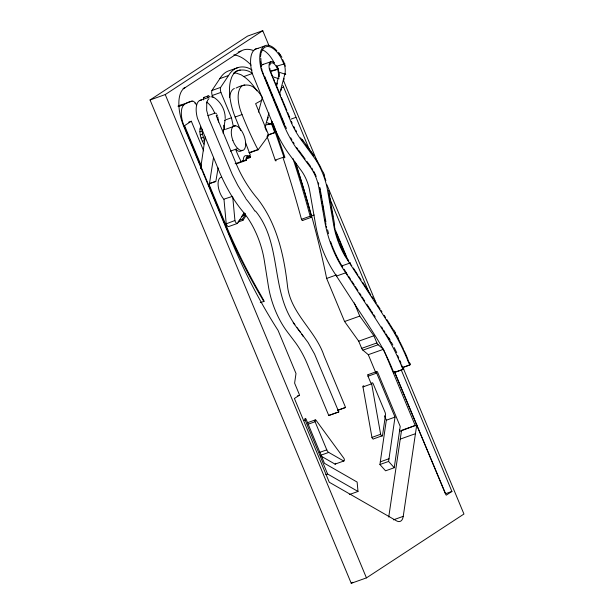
<?xml version="1.0" encoding="UTF-8"?>
<svg xmlns="http://www.w3.org/2000/svg" width="614" height="614" viewBox="0 0 614 614"><rect width="100%" height="100%" fill="white"/><g stroke="black" fill="none" stroke-linecap="round" stroke-linejoin="round"><path stroke-width="0.92" d="M225.208 118.54C225.399 110.198 220.787 101.594 213.664 97.296M203.917 144.167C200.908 139.04 198.736 132.678 200.563 126.783M202.344 141.32L204.516 140.545L202.42 134.151L202.113 129.178M279.362 76.888L279.408 73.327M206.757 102.707L206.657 110.42L209.113 119.239L232.315 174.583L237.748 185.29L245.769 198.314M200.617 168.681L205.229 136.899M213.557 157.33L209.052 186.157M218.123 167.891L215.79 181.744M223.151 133.261L225.054 120.16M382.507 435.625L385.446 415.264A3.876 1.804 70.4 0 0 385.101 412.401L373.089 383.527A1.773 0.821 70.4 0 0 371.631 383.666L380.642 434.328A1.942 0.906 70.4 0 0 382.499 435.671L373.811 438.764A1.942 0.906 70.4 0 1 371.954 437.421L362.943 386.759A1.773 0.821 70.4 0 1 363.91 386.029M368.024 374.655L376.704 371.57A1.305 0.606 70.4 0 1 377.725 372.422L400.213 426.446L394.249 467.722L385.561 470.815L379.92 464.529L386.321 420.206L384.487 415.801M394.249 467.722L388.608 461.444L395.009 417.113L376.689 373.105A1.305 0.606 70.4 0 1 376.704 371.57M388.731 517.065L401.533 430.353L409.354 427.574M253.858 50.701A55.674 25.918 70.4 0 0 240.895 51.115L184.875 87.802A32.719 15.235 70.4 0 0 184.338 127.743L230.879 239.544A300.768 140.046 70.4 0 0 278.081 330.424L296.002 373.489L294.613 383.136L299.21 394.18A1.151 0.537 70.4 0 1 299.21 395.339L294.405 398.494L329.265 482.236L396.437 520.802A14.882 6.931 70.4 0 0 403.237 516.351L416.737 424.942L410.221 427.267M201.561 99.982A18.896 8.796 70.4 0 0 197.455 118.295L218.998 170.815A90.296 42.044 70.4 0 0 224.072 182.043L225.906 185.658A90.373 42.082 70.4 0 0 242.43 211.039L243.743 212.636A53.832 25.067 70.4 0 1 245.899 215.422L247.48 217.594A52.981 24.667 70.4 0 1 254.273 229.229L256.261 233.481A52.981 24.667 70.4 0 1 264.312 260.482L268.379 286.101A52.873 24.621 70.4 0 0 287.275 331.79L294.735 341.637A56.304 26.218 70.4 0 1 307.353 364.048L328.797 415.571L338.79 411.933L314.575 354.086L308.113 342.604L297.107 327.707M337.5 410.451L345.567 407.466L324.046 355.775C315.611 330.378 290.583 313.524 287.49 286.032C284.044 255.355 276.876 223.588 257.55 198.721C248.371 187.945 241.018 175.681 235.699 162.564L216.258 115.846M258.402 112.17L262.378 97.357M264.949 127.781L268.917 112.968M276.361 85.192L278.272 77.778A17.99 15.818 56.8 0 0 277.85 70.15L277.612 69.313L270.713 70.917M267.458 120.037L268.203 117.259M276.638 85.783L277.382 83.005M272.286 124.435L271.472 124.327L272.217 121.549M279.654 93.773L285.042 73.396A18.044 15.872 56.8 0 0 284.374 64.9L281.112 57.977A24.652 11.474 70.4 0 0 261.219 52.796M280.928 90.657L281.673 87.879M283.407 81.401L284.152 78.623M206.734 102.837L207.678 100.22L208.99 98.647M246.291 158.734C248.662 158.98 253.835 155.219 247.941 157.476M232.76 197.232L234.955 220.741A3.139 1.458 70.4 0 0 237.349 223.481L244.203 212.981M239.03 220.403L242.369 219.221L245.109 214.984A1.435 0.668 70.4 0 1 245.707 216.074L242.975 220.303L237.963 222.084M212.943 97.242L212.214 95.5A6.324 2.947 70.4 0 1 211.93 90.488L219.881 78.6A65.483 30.493 70.4 0 1 229.444 70.618L238.132 67.532M211.93 90.488L220.618 87.395L228.569 75.507A65.483 30.493 70.4 0 1 247.028 67.548L249.645 68.599A47.9 22.304 70.4 0 1 252.101 70.119M249.023 152.364L249.507 152.848L258.195 149.755L268.771 135.287L255.624 103.682L261.856 100.174M271.626 71.247L278.549 68.952L276.523 65.706M250.466 157.253A7.537 3.507 70.4 0 0 246.444 160.285L246.007 159.932A8.32 3.876 70.4 0 1 250.451 156.578M278.503 68.998L277.612 69.313M403.152 367.963L463.946 514.025L366.443 577.889L351.239 583.3L150.054 99.975L247.557 36.111L262.761 30.7L269.024 45.751M150.054 99.975L165.25 94.564L262.761 30.7M203.648 150.852L191.315 121.227L184.568 125.64L201.507 166.333M258.018 48.399A26.072 12.134 70.4 0 0 252.354 73.665L274.281 127.413A69.996 32.588 70.4 0 0 289.194 154.229L301.267 170.6A24.637 11.466 70.4 0 1 309.702 190.862L315.696 225.154A62.996 29.334 70.4 0 0 333.256 271.081L358.33 309.74A211.991 30.738 60.8 0 1 376.205 337.385A132.708 83.113 72 0 1 391.379 366.804L393.843 372.729L395.293 371.785M328.797 415.571L330.248 414.619M399.43 429.493L400.159 431.258L416.737 424.942M401.387 370.296L451.912 491.453L446.209 495.191L394.526 372M351.239 583.3L352.835 582.256M275.686 132.309L267.65 135.187M272.186 123.099L266.422 124.926M268.011 135.425L268.471 135.249L268.072 135.379M393.843 372.729L402.968 369.482C405.616 369.029 401.057 366.811 401.725 364.893M402.546 367.625L409.691 365.084C412.593 364.562 407.174 361.608 408.057 359.574M238.209 52.067L240.895 51.115M183.087 88.439L184.875 87.802M235.093 71.876C240.634 68.822 247.58 69.528 252.484 73.473L243.796 76.566L241.202 74.839L236.213 73.089L233.458 73.104M219.881 78.6L228.569 75.507M183.486 104.188L192.174 101.095A6.386 2.97 70.4 0 1 196.649 105.508M203.787 97.465L208.131 95.914M178.26 106.636L184.338 104.48A92.346 42.995 70.4 0 1 191.906 101.149L192.174 101.095M212.214 95.5L220.902 92.407A6.324 2.947 70.4 0 1 220.618 87.395M236.121 88.032C241.885 85.016 249.445 83.067 254.595 88.209A28.666 13.347 70.4 0 1 262.063 96.958M281.803 87.725L283.591 87.088L309.548 150.092M188.705 122.155L191.315 121.227M224.509 120.244L231.455 117.765L220.902 92.407M199.972 129.024L201.423 128.51M235.085 117.051L242.031 114.572A198.046 92.215 70.4 0 0 247.043 126.637L248.348 129.615A198.046 92.215 70.4 0 0 256.606 147.107L258.195 149.755M199.865 131.803L202.037 131.028M200.248 134.919L202.42 134.151M225.553 129.324L233.366 126.538L231.455 117.765M234.087 126.284L235.538 125.763M201.093 138.165L203.265 137.39M291.013 119.108L295.902 117.366M267.597 135.111L275.417 132.325M230.373 151.136L237.756 148.511M249.169 152.656L257.857 149.563M235.108 163.754L246.007 159.932M236.421 163.854L246.444 160.285M267.021 136.239L275.218 160.116L283.906 157.03A0.929 0.437 70.4 0 0 284.62 157.798A0.929 0.437 70.4 0 0 284.75 156.808L274.466 127.067M221.301 177.254A13.024 6.063 70.4 0 0 218.185 185.958A13.024 6.063 70.4 0 0 223.78 199.205L232.675 196.303M242.937 214.363L245.446 213.465M241.762 216.174L245.209 214.854M237.457 223.427L228.661 226.566A3.139 1.458 70.4 0 1 226.267 223.834L234.893 220.503M302.74 220.142A1.251 0.583 70.4 0 1 301.881 220.15L301.466 219.305L310.154 216.212L307.514 206.557A537.311 250.182 70.4 0 0 292.978 158.512M375.614 372.291L368.293 354.692L362.912 350.157A3.032 1.412 70.4 0 1 361.692 348.353L358.706 341.177L344.577 321.506L326.648 278.434A464.361 216.212 70.4 0 0 311.582 215.936L314.191 215.015M302.556 220.449L311.237 217.364M326.648 278.434L336.48 274.934M260.282 302.548L264.243 301.374L261.272 295.894A337.508 157.146 70.4 0 1 229.129 232.683L209.244 184.914M344.577 321.506L359.773 316.095L373.903 335.766L376.896 342.942A3.032 1.412 70.4 0 0 378.109 344.746L383.489 349.282L415.363 425.847M358.706 341.177L373.903 335.766M361.692 348.353L376.896 342.942M362.912 350.157L378.109 344.746M368.293 354.692L383.489 349.282M297.406 395.992L299.195 395.355M370.933 383.236L368.001 376.198L376.689 373.105M402.746 367.402L409.377 365.038M395.454 372L402.6 369.459M362.958 386.92L371.647 383.834M303.377 420.605L305.112 419.984A1.305 0.606 70.4 0 1 305.135 418.449A1.305 0.606 70.4 0 1 306.148 419.301L324.468 463.317L357.125 482.067L358.008 491.461L349.32 494.554M337.692 410.229L345.567 407.466M307.422 422.724L315.243 419.945M330.401 414.841L338.844 411.871M308.128 424.205L315.082 421.734L326.786 449.855A3.876 1.804 70.4 0 0 328.72 452.418L343.763 461.045A1.942 0.906 70.4 0 0 343.94 458.366L315.949 420.137A1.773 0.821 70.4 0 0 315.02 421.557L315.082 421.734M386.321 420.206L395.009 417.113M319.833 452.326L326.786 449.855M320.899 455.197L328.72 452.418M371.954 437.421L380.626 434.259M400.244 439.102L415.448 433.691M320.823 455.964L335.037 464.123L343.725 461.03M325.857 474.622L327.6 474L358.008 491.461M380.312 461.835L389 458.742M379.92 464.529L388.608 461.444M451.912 491.453L445.403 493.771L394.503 371.731M393.397 519.851L403.237 516.351M199.366 100.665L208.491 97.434M207.854 115.662L215 113.129M341.361 266.069L349.458 263.229C351.039 261.234 349.435 264.166 351.807 265.655M336.426 276.077L345.613 272.862C347.217 271.311 345.214 272.731 347.486 274.519M216.412 115.747L217.057 115.278M254.994 49.343L264.15 46.188M262.47 64.647L270.536 61.86M210.088 183.287L215.222 181.614L209.574 183.624M276.799 66.182L284.052 63.948C285.51 63.572 284.32 62.95 284.904 64.562M216.289 115.432L217.226 115.01L216.811 115.087M244.809 84.947L243.044 85.377A23.908 11.129 70.4 0 0 239.399 89.521L238.692 91.778A23.908 11.129 70.4 0 0 240.558 110.658L242.031 114.572M268.809 124.189L270.39 123.821L268.748 123.33M211.001 96.705L213.526 97.25M335.037 464.123L335.075 464.138A1.942 0.906 70.4 0 0 335.697 463.309M215.76 113.068L216.443 113.575M278.84 72.13L285.779 74.401L285.395 73.995M272.769 76.758L279.009 78.784L278.618 78.377M267.067 122.716L271.472 124.327M246.007 198.951L247.258 200.471A70.503 32.826 70.4 0 1 250.082 204.109L252.177 206.995A69.927 32.557 70.4 0 1 254.879 211.116M293.177 322.741L300.3 332.197M255.485 211.009C282.24 243.789 270.275 290.936 294.927 324.676M302.126 139.393L314.299 155.887M303.316 141.642L300.538 137.835M305.526 144.635L308.85 149.141M310.507 151.389L313.823 155.887M296.685 147.621L297.79 149.118M298.573 150.092L305.158 159.026M306.808 161.259L310.653 166.471M278.549 52.274L281.933 57.294M371.838 296.416L373.304 298.619M370.802 310.262L366.819 304.229M353.349 268.019L357.977 275.133M359.006 276.714L361.07 279.877M362.613 282.248L370.841 294.889M348.529 276.123L350.617 279.339M351.661 280.943L354.278 284.957M355.322 286.561L357.931 290.583M359.505 292.985L361.07 295.395M362.114 297.007L364.731 301.021M347.877 259.522L348.813 261.011M344.093 269.239L345.459 271.396M386.935 319.656L390.212 324.86M390.642 325.55L391.924 327.615A152.64 95.592 72 0 1 393.528 330.301M385.983 333.886L386.92 335.397A136.07 85.216 72 0 1 389.291 339.396M393.95 330.225L395.523 332.934M388.769 337.715L390.174 340.133M397.058 335.681L398.57 338.46M391.54 342.581L392.891 345.06M394.203 347.562L396.736 352.651M282.647 59.65L284.167 62.751M277.635 69.397L276.139 66.35A7.644 3.561 70.4 0 0 269.899 65.007M285.395 126.116L286.469 128.518M406.783 356.557L407.696 358.714M336.042 232.591L346.403 257.297M409.691 365.084L405.969 356.197A151.366 94.794 72 0 0 391.54 328.214L386.605 320.331A223.78 32.45 60.8 0 0 374.018 300.875L344.991 256.069A46.05 21.444 70.4 0 1 334.2 227.855L327.062 187.615A41.583 19.364 70.4 0 0 315.074 158.819L300.284 138.634A53.05 24.698 70.4 0 1 290.836 121.641L269.63 70.219A8.957 4.168 70.4 0 1 274.067 62.62M283.76 81.155L316.924 160.822M326.878 184.73L375.883 302.456M402.968 369.482L400.497 363.542A134.796 84.417 72 0 0 386.528 336.004L385.155 333.778A207.724 30.117 60.8 0 0 370.534 311.052L342.405 267.788A62.904 29.288 70.4 0 1 324.86 221.923L318.873 187.631A24.729 11.512 70.4 0 0 310.408 167.292L298.327 150.929A69.904 32.55 70.4 0 1 283.438 124.143L261.518 70.418A25.972 12.096 70.4 0 1 262.508 47.723A25.972 12.096 70.4 0 1 276.86 50.816M329.465 197.846L368.561 291.589M271.634 74.018L272.723 76.627M273.453 78.369L274.535 80.979M275.264 82.721L280.698 95.776M281.419 97.519L286.861 110.581M287.582 112.324L289.754 117.543M335.49 230.235L348.031 260.305M264.657 76.359L284.359 123.683M264.258 76.481L265.348 79.114M266.085 80.864L270.091 90.504M271.188 93.128L272.647 96.636M273.376 98.386L274.466 101.011M275.195 102.768L277.021 107.143M277.751 108.901L278.84 111.525M279.577 113.275L280.667 115.908M281.396 117.658L283.584 122.915M354.286 302.909L359.773 316.095M305.112 419.984L327.6 474M165.25 94.564L366.443 577.889M240.665 130.506L235.584 118.111A39.58 18.428 70.4 0 1 230.396 81.286L231.562 77.548A39.58 18.428 70.4 0 1 240.304 70.019M323.202 171.974L324.407 175.028M245.638 142.97L250.335 155.104A13.155 6.125 70.4 0 1 248.847 156.301M273.146 123.491L274.136 126.177M271.365 121.135L283.906 157.03M271.396 123.391L274.788 132.639M265.555 128.51L266.499 131.089M270.513 70.94L271.273 73.143M310.154 216.212L310.561 217.057A1.251 0.583 70.4 0 0 311.298 217.31A1.251 0.583 70.4 0 0 311.375 216.197A537.311 250.182 70.4 0 0 295.403 162.111M311.582 215.936L307.1 200.287A464.361 216.212 70.4 0 0 297.606 169.932M301.466 219.305L298.826 209.65A537.311 250.182 70.4 0 0 283.169 158.189M327.554 229.751L328.59 233.704M217.778 116.737L218.484 122.079M223.726 125.248L224.678 129.631A13.024 6.063 70.4 0 0 223.082 129.838M334.262 224.908L334.707 227.234M328.636 190.34L334.638 224.678M328.751 193.356L329.073 195.214M329.403 197.071L329.726 198.928M330.048 200.778L330.37 202.635M331.184 207.279L331.506 209.136M331.829 210.993L332.159 212.843M332.481 214.7L332.803 216.558M319.917 187.608L325.911 221.907M319.549 187.846L319.871 189.695M320.201 191.553L320.523 193.402M320.846 195.26L321.168 197.109M321.982 201.745L322.304 203.602M322.626 205.452L322.949 207.309M323.271 209.167L323.601 211.016M325.059 219.359L325.382 221.217M223.995 199.397L226.205 223.596M260.827 58.253L261.219 64.04M243.796 76.566A44.308 20.63 70.4 0 1 256.89 90.834M233.842 54.846A55.674 25.918 70.4 0 1 251.134 65.161M282.893 85.469A55.674 25.918 70.4 0 1 283.591 87.088M295.587 163.884A464.361 216.212 70.4 0 1 297.322 169.065M368.001 376.198A1.305 0.606 70.4 0 1 367.863 374.878A1.305 0.606 70.4 0 1 368.53 374.77M242.975 220.303A1.535 0.714 70.4 0 1 242.369 219.221M263.759 301.305A302.771 140.974 70.4 0 1 228.592 232.99L184.054 125.977A18.558 8.642 70.4 0 1 184.338 104.48M178.037 106.107A92.346 42.995 70.4 0 1 183.218 104.242M194.983 103.252A2.379 1.105 70.4 0 1 195.805 103.367M207.816 97.833A2.372 1.105 70.4 0 1 208.253 95.861A2.372 1.105 70.4 0 1 209.827 97.142M203.618 99.905A2.372 1.105 70.4 0 1 203.518 97.81A2.372 1.105 70.4 0 1 204.623 97.58M214.831 113.444A8.765 7.706 56.8 0 0 214.677 113.053A17.583 8.189 70.4 0 0 206.603 102.031M301.812 334.354A73.212 34.085 70.4 0 1 303.301 336.579M342.735 267.082A61.623 28.689 70.4 0 1 341.123 264.457M340.732 263.79A61.623 28.689 70.4 0 1 339.189 261.065M338.813 260.367A61.623 28.689 70.4 0 1 337.339 257.535M336.979 256.821A61.623 28.689 70.4 0 1 335.582 253.904M335.236 253.168A61.623 28.689 70.4 0 1 333.602 249.422M333.287 248.662A61.623 28.689 70.4 0 1 332.366 246.375M332.074 245.608A61.623 28.689 70.4 0 1 330.662 241.732M326.633 227.602A61.623 28.689 70.4 0 1 326.287 226.036M325.973 224.471A61.623 28.689 70.4 0 1 325.681 222.913M345.352 255.424A44.753 20.838 70.4 0 1 342.95 251.019M342.62 250.366A44.753 20.838 70.4 0 1 341.668 248.378M341.361 247.711A44.753 20.838 70.4 0 1 340.455 245.677M340.171 244.994A44.753 20.838 70.4 0 1 339.327 242.921M338.798 241.525A44.753 20.838 70.4 0 1 338.03 239.406M337.792 238.7A44.753 20.838 70.4 0 1 337.324 237.28M337.094 236.567A44.753 20.838 70.4 0 1 336.249 233.711M335.167 229.429A44.753 20.838 70.4 0 1 334.86 228.001M263.913 75.637A24.652 11.474 70.4 0 1 262.401 71.27M262.147 70.403A24.652 11.474 70.4 0 1 261.694 68.645M261.303 66.888A24.652 11.474 70.4 0 1 260.543 61.369M260.543 56.841A24.652 11.474 70.4 0 1 261.004 53.656M262.769 50.01A24.729 11.512 70.4 0 1 274.366 63.142M270.091 69.566A7.644 3.561 70.4 0 1 269.853 68.307M374.287 300.092A224.993 32.626 60.8 0 1 376.374 303.27M377.426 304.866A224.993 32.626 60.8 0 1 380.127 309.026M381.033 310.423A224.993 32.626 60.8 0 1 381.939 311.828M384.211 315.366A224.993 32.626 60.8 0 1 385.569 317.507M279.086 53.587A25.972 12.096 70.4 0 1 280.084 55.022M371.293 310.999A209.029 30.309 60.8 0 1 372.752 313.217M373.726 314.706A209.029 30.309 60.8 0 1 375.192 316.954M381.586 326.901A209.029 30.309 60.8 0 1 382.576 328.459M383.558 330.01A209.029 30.309 60.8 0 1 385.024 332.351M395.101 333.018A152.64 95.592 72 0 1 396.644 335.766M398.156 338.544A152.64 95.592 72 0 1 399.63 341.361M399.99 342.067A152.64 95.592 72 0 1 401.065 344.201M401.426 344.914A152.64 95.592 72 0 1 402.124 346.35M402.477 347.071A152.64 95.592 72 0 1 403.505 349.243M404.181 350.694A152.64 95.592 72 0 1 405.179 352.889M405.509 353.626A152.64 95.592 72 0 1 406.476 355.836M261.134 66.941A9.033 4.206 70.4 0 1 263.521 64.316M278.372 69.812A18.006 15.834 56.8 0 1 278.741 71.516M315.358 158.059A42.88 19.97 70.4 0 1 318.574 163.332M318.95 164.022A42.88 19.97 70.4 0 1 321.137 168.336M321.475 169.073A42.88 19.97 70.4 0 1 322.473 171.321M324.008 175.159A42.88 19.97 70.4 0 1 324.852 177.5M325.113 178.283A42.88 19.97 70.4 0 1 325.873 180.646M311.682 167.937A26.011 12.111 70.4 0 1 312.679 169.495M313.631 171.129A26.011 12.111 70.4 0 1 315.12 174.023M315.396 174.614A26.011 12.111 70.4 0 1 316.195 176.441M318.39 182.749A26.011 12.111 70.4 0 1 318.727 184.031M390.212 341.023A136.07 85.216 72 0 1 391.126 342.658M397.55 355.322A136.07 85.216 72 0 1 398.739 357.931M399.898 360.556A136.07 85.216 72 0 1 401.011 363.196M294.091 143.515A68.615 31.951 70.4 0 1 293.223 142.118M291.957 139.984A68.615 31.951 70.4 0 1 290.706 137.797M284.98 126.215A68.615 31.951 70.4 0 1 283.952 123.79M296.585 131.649A51.753 24.099 70.4 0 1 295.641 129.999M294.728 128.311A51.753 24.099 70.4 0 1 293.837 126.591M292.134 123.069A51.753 24.099 70.4 0 1 291.328 121.265M285.149 65.399A18.052 15.872 56.8 0 1 285.349 66.251M229.582 97.496A23.908 11.129 70.4 0 1 230.004 94.871L230.71 92.614A23.908 11.129 70.4 0 1 234.356 88.47M276.147 160.553A0.929 0.437 70.4 0 1 275.755 160.868A0.929 0.437 70.4 0 1 275.218 160.116M242.146 150.108A13.024 6.063 70.4 0 1 235.584 149.286A49.657 23.117 70.4 0 0 241.187 161.589A13.155 6.125 70.4 0 0 243.267 160.231A9.356 4.359 70.4 0 1 248.256 156.463M232.913 140.591L231.923 137.352A13.024 6.063 70.4 0 1 238.585 127.275A13.024 6.063 70.4 0 1 244.955 148.212A13.024 6.063 70.4 0 1 232.913 140.591"/></g></svg>
